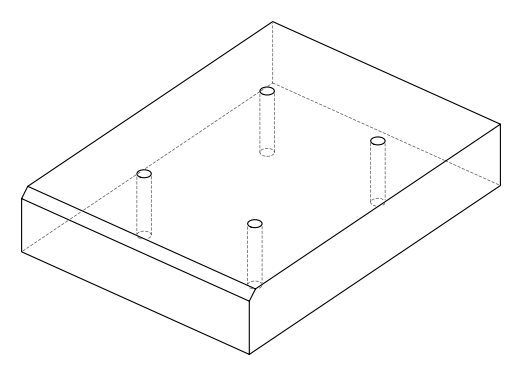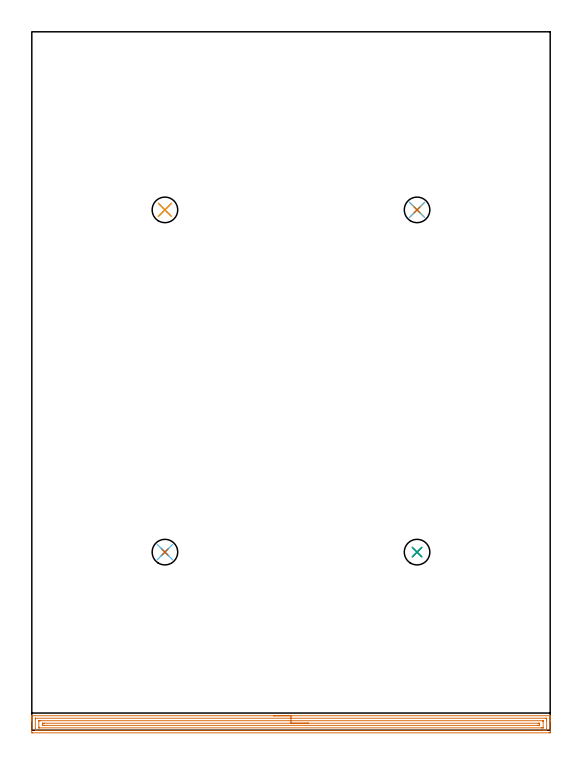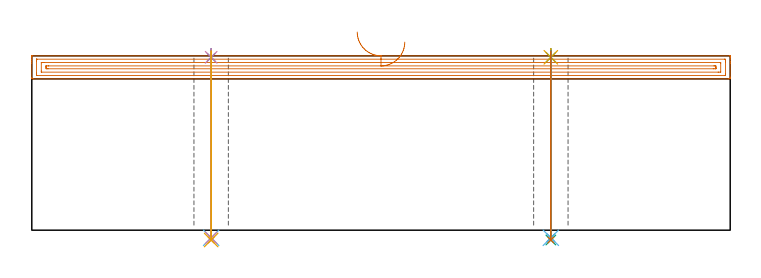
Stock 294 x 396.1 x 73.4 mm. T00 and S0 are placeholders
(PLAN: 13 operations, 9 tool changes, 12.3 min)
(1 AREA_MILL | FG_CHAMFER_SURFACE | UGT0205_001 | 9.61 min | 13830 mm3)
(2 SPOT_DRILL | STEP1HOLE | NXT0321_9005460120000 | 0.03 min | 5 mm3)
(3 SPOT_DRILL_1 | STEP1HOLE_1 | NXT0321_9005460120000 | 0.03 min | 1 mm3)
(4 SPOT_DRILL_2 | STEP1HOLE_2 | NXT0321_9005460120000 | 0.03 min | 0 mm3)
(5 SPOT_DRILL_3 | STEP1HOLE_3 | NXT0321_9005460120000 | 0.03 min | 14 mm3)
(6 DRILL_THROUGH_HOLE_INTO_CENTER | STEP1HOLE | NXT0301_065 | 0.32 min | 5082 mm3)
(7 DRILL_TO_ENLARGE_THROUGH_HOLE | STEP1HOLE | NXT0301_106 | 0.32 min | 7024 mm3)
(8 DRILL_THROUGH_HOLE_INTO_CENTER_1 | STEP1HOLE_1 | NXT0301_065 | 0.32 min | 5059 mm3)
(9 DRILL_TO_ENLARGE_THROUGH_HOLE_1 | STEP1HOLE_1 | NXT0301_106 | 0.32 min | 7016 mm3)
(10 DRILL_THROUGH_HOLE_INTO_CENTER_2 | STEP1HOLE_2 | NXT0301_065 | 0.32 min | 5080 mm3)
(11 DRILL_TO_ENLARGE_THROUGH_HOLE_2 | STEP1HOLE_2 | NXT0301_106 | 0.32 min | 7031 mm3)
(12 DRILL_THROUGH_HOLE_INTO_CENTER_3 | STEP1HOLE_3 | NXT0301_065 | 0.32 min | 5053 mm3)
(13 DRILL_TO_ENLARGE_THROUGH_HOLE_3 | STEP1HOLE_3 | NXT0301_106 | 0.32 min | 7027 mm3)
(TOOL UGT0205_001 | Chamfer Mill 20 x 3 x 45 deg. | D20 FL50 Z2)
(TOOL NXT0321_9005460120000 | NC Spot Drill, 142deg, 12mm, Carbide, Uncoated | D12 PA142 FL30 Z2)
(TOOL NXT0301_065 | Carbide Drill 9.4mm [860.1-0940-075A1-MM 2214] | D9.4 PA140 FL98 Z2)
(TOOL NXT0301_106 | Carbide Drill 14.5mm [860.1-1450-073A1-MM 2214] | D14.5 PA140 FL83 Z2)
(OP 1 AREA_MILL)
G17 G21 G94 G90
T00 M6
G54
G17 G0 G90 X137. Y8.2 S1061 M3
G43 Z83.4 H0
G94 G1 X137.038 Z82.528 F250.
X137.152 Z81.664
X137.341 Z80.812
X137.603 Z79.98
X137.937 Z79.174
X138.34 Z78.4
X138.809 Z77.664
X139.34 Z76.972
X139.929 Z76.329
X140.572 Z75.74
X141.264 Z75.208
X142. Z74.74
X142.774 Z74.337
X143.58 Z74.003
X144.412 Z73.741
X145.264 Z73.552
X146.128 Z73.438
X147. Z73.4
X293.838
X293.994 Y8.199 Z73.39
X293.996 Y8.198 Z73.389
X294. Y7.878 Z73.077
Y7.512 Z72.712
Y6.874 Z72.069
Y5.674 Z70.871
Y5.112 Z70.306
Y-0.774 Z64.423
X293.997 Y-1.055 Z64.142
X293.99 Y-1.492 Z63.706
X293.839 Y-1.496 Z63.702
X293.392 Y-1.5 Z63.7
X0.608
X0.161 Y-1.496 Z63.702
X0.01 Y-1.492 Z63.706
X0. Y-1.055 Z64.142
Y5.112 Z70.306
Y5.674 Z70.871
Y5.993 Z71.189
Y6.555 Z71.751
Y6.874 Z72.069
Y7.512 Z72.712
Y7.878 Z73.077
X0.004 Y8.198 Z73.389
X0.006 Y8.199 Z73.39
X0.162 Y8.2 Z73.4
X147.
Y6.786 Z71.986
X291.607 Y6.785 Z71.985
X291.698 Y6.784 Z71.984
X291.969 Y6.779 Z71.979
X291.99 Y6.691 Z71.891
X291.997 Y6.489 Z71.689
X291.999 Y5.993 Z71.193
X292. Y5.605 Z70.805
Y0.707 Z65.907
X291.998 Y0.32 Z65.52
X291.99 Y-0.068 Z65.132
X291.987 Y-0.08 Z65.12
X291.982 Y-0.082 Z65.118
X291.958 Y-0.084 Z65.116
X291.908 Y-0.085 Z65.115
X291.808 Y-0.086 Z65.114
X2.393 Y-0.085 Z65.115
X2.302 Y-0.084 Z65.116
X2.031 Y-0.079 Z65.121
X2.01 Y0.009 Z65.209
X2.003 Y0.211 Z65.411
X2.001 Y0.707 Z65.907
X2. Y1.095 Z66.295
Y5.993 Z71.193
X2.002 Y6.38 Z71.58
X2.01 Y6.768 Z71.968
X2.013 Y6.78 Z71.98
X2.018 Y6.782 Z71.982
X2.042 Y6.784 Z71.984
X2.092 Y6.785 Z71.985
X2.192 Y6.786 Z71.986
X147.
Y5.372 Z70.572
X289.822 Y5.371 Z70.571
X289.909 Y5.369 Z70.569
X289.977 Y5.365 Z70.565
X289.99 Y5.364 Z70.564
X289.994 Y5.338 Z70.538
X289.997 Y5.288 Z70.488
X289.999 Y5.112 Z70.312
X290. Y4.936 Z70.136
X289.999 Y1.413 Z66.613
X289.994 Y1.354 Z66.554
X289.99 Y1.337 Z66.537
X289.983 Y1.334 Z66.534
X289.953 Y1.332 Z66.532
X289.822 Y1.33 Z66.53
X289.192 Y1.328 Z66.528
X288.929
X4.179 Y1.329 Z66.529
X4.091 Y1.331 Z66.531
X4.023 Y1.334 Z66.534
X4.01 Y1.336 Z66.536
X4.006 Y1.362 Z66.562
X4.003 Y1.412 Z66.612
X4.001 Y1.588 Z66.788
X4. Y1.764 Z66.964
X4.001 Y5.287 Z70.487
X4.006 Y5.346 Z70.546
X4.01 Y5.363 Z70.563
X4.017 Y5.366 Z70.566
X4.047 Y5.368 Z70.568
X4.179 Y5.37 Z70.57
X4.808 Y5.372 Z70.572
X5.071
X147.
Y3.957 Z69.157
X287.144
X287.422 Y3.956 Z69.156
X287.877 Y3.952 Z69.152
X287.976 Y3.95 Z69.15
X287.99 Y3.777 Z68.977
X288. Y3.386 Z68.586
Y3.35 Z68.55
X287.999 Y2.927 Z68.127
X287.997 Y2.822 Z68.022
X287.993 Y2.77 Z67.97
X287.99 Y2.75 Z67.95
X287.963 Y2.748 Z67.948
X287.757 Y2.745 Z67.945
X287.144 Y2.743 Z67.943
X286.866
X6.856
X6.578 Y2.744 Z67.944
X6.123 Y2.748 Z67.948
X6.025 Y2.749 Z67.949
X6.01 Y2.923 Z68.123
X6. Y3.314 Z68.514
Y3.35 Z68.55
X6.001 Y3.773 Z68.973
X6.003 Y3.878 Z69.078
X6.007 Y3.93 Z69.13
X6.01 Y3.95 Z69.15
X6.037 Y3.952 Z69.152
X6.243 Y3.955 Z69.155
X6.856 Y3.957 Z69.157
X7.134
X147.
X147.872 Z69.195
X148.737 Z69.309
X149.588 Z69.498
X150.42 Z69.76
X151.226 Z70.094
X152. Z70.497
X152.736 Z70.966
X153.428 Z71.497
X154.071 Z72.086
X154.66 Z72.729
X155.192 Z73.422
X155.66 Z74.157
X156.063 Z74.931
X156.397 Z75.737
X156.659 Z76.569
X156.848 Z77.421
X156.962 Z78.286
X157. Z79.157
G0 Z83.4
M5
M2
(OP 2 SPOT_DRILL)
G17 G21 G94 G90
T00 M6
G54
G17 G0 G90 X75.5 Y101. S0 M3
G43 Z83.4 H0
G94 G81 G98 Z72.776 F250. R76.4
G80
M5
M2
(OP 3 SPOT_DRILL_1)
G17 G21 G94 G90
T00 M6
G54
G17 G0 G90 X218.5 Y101. S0 M3
G43 Z83.4 H0
G94 G81 G98 Z72.776 F250. R76.4
G80
M5
M2
(OP 4 SPOT_DRILL_2)
G17 G21 G94 G90
T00 M6
G54
G17 G0 G90 X75.5 Y295.1 S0 M3
G43 Z83.4 H0
G94 G81 G98 Z72.776 F250. R76.4
G80
M5
M2
(OP 5 SPOT_DRILL_3)
G17 G21 G94 G90
T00 M6
G54
G17 G0 G90 X218.5 Y295.1 S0 M3
G43 Z83.4 H0
G94 G81 G98 Z72.776 F250. R76.4
G80
M5
M2
(OP 6 DRILL_THROUGH_HOLE_INTO_CENTER)
G17 G21 G94 G90
T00 M6
G54
G17 G0 G90 X75.5 Y101. S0 M3
G43 Z83.4 H1
G94 G73 G98 Z-3.211 F250. Q8.512 R75.4
G80
M5
M2
(OP 7 DRILL_TO_ENLARGE_THROUGH_HOLE)
G17 G21 G94 G90
T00 M6
G54
G17 G0 G90 X75.5 Y101. S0 M3
G43 Z83.4 H1
G94 G73 G98 Z-4.139 F250. Q12.923 R75.4
G80
M5
M2
(OP 8 DRILL_THROUGH_HOLE_INTO_CENTER_1)
G17 G21 G94 G90
T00 M6
G54
G17 G0 G90 X218.5 Y101. S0 M3
G43 Z83.4 H1
G94 G73 G98 Z-3.211 F250. Q8.512 R75.4
G80
M5
M2
(OP 9 DRILL_TO_ENLARGE_THROUGH_HOLE_1)
G17 G21 G94 G90
T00 M6
G54
G17 G0 G90 X218.5 Y101. S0 M3
G43 Z83.4 H1
G94 G73 G98 Z-4.139 F250. Q12.923 R75.4
G80
M5
M2
(OP 10 DRILL_THROUGH_HOLE_INTO_CENTER_2)
G17 G21 G94 G90
T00 M6
G54
G17 G0 G90 X75.5 Y295.1 S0 M3
G43 Z83.4 H1
G94 G73 G98 Z-3.211 F250. Q8.512 R75.4
G80
M5
M2
(OP 11 DRILL_TO_ENLARGE_THROUGH_HOLE_2)
G17 G21 G94 G90
T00 M6
G54
G17 G0 G90 X75.5 Y295.1 S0 M3
G43 Z83.4 H1
G94 G73 G98 Z-4.139 F250. Q12.923 R75.4
G80
M5
M2
(OP 12 DRILL_THROUGH_HOLE_INTO_CENTER_3)
G17 G21 G94 G90
T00 M6
G54
G17 G0 G90 X218.5 Y295.1 S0 M3
G43 Z83.4 H1
G94 G73 G98 Z-3.211 F250. Q8.512 R75.4
G80
M5
M2
(OP 13 DRILL_TO_ENLARGE_THROUGH_HOLE_3)
G17 G21 G94 G90
T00 M6
G54
G17 G0 G90 X218.5 Y295.1 S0 M3
G43 Z83.4 H1
G94 G73 G98 Z-4.139 F250. Q12.923 R75.4
G80
M5
M2
